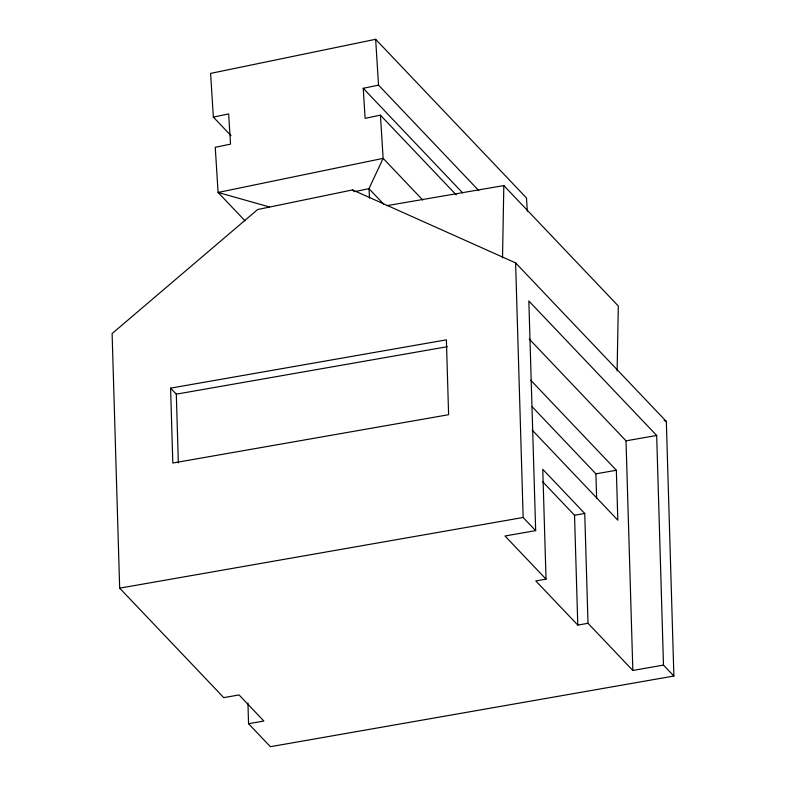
<?xml version="1.0" encoding="UTF-8"?>
<svg xmlns="http://www.w3.org/2000/svg" width="786" height="786" viewBox="0 0 786 786"><rect width="100%" height="100%" fill="white"/><g stroke="black" fill="none" stroke-linecap="round" stroke-linejoin="round"><path stroke-width="1.18" d="M502.519 257.837L503.826 185.575L387.056 205.627M617.128 370.913L618.297 306L503.826 185.575M527.318 211.228L526.482 197.964L375.649 39.3L210.609 73.403L213.35 117.094L231.045 135.713M213.35 117.094L228.647 113.931L230.544 144.133L215.246 147.296L218.086 192.462L245.045 220.827M456.253 194.938L380.424 115.169L365.117 118.332L363.23 88.297L378.538 85.134L478.802 190.615M248.543 723.719L270.394 746.7L673.887 676.029L666.332 421.443L515.606 262.897L352.531 189.927L257.67 209.528L112.113 333.559L119.669 588.154L223.745 697.624L239.062 694.942L263.87 721.027L248.543 723.719L247.934 703.038M355.753 191.401L368.958 188.679L383.136 158.359L380.424 115.169M170.591 388.137L446.389 339.837L448.61 414.713L172.812 463.023L170.591 388.137L176.31 394.159L178.353 462.905M176.31 394.159L447.273 346.705M529.312 339.1L626.02 440.828L656.674 435.464L663.482 665.094L673.887 676.029M532.112 406.716L595.916 473.83L616.342 470.254L617.825 520.175L532.201 430.099M119.669 588.154L523.162 517.483L535.659 530.629L505.005 535.993L546.034 579.144L535.816 580.933L577.789 625.086L588.007 623.298L632.838 670.458L663.482 665.094M542.635 481.71L574.537 515.262L584.745 513.474L588.007 623.298M269.431 206.964L218.086 192.462L383.136 158.359L422.74 200.017M664.091 420.441L666.332 421.443M363.23 88.297L462.659 192.894M656.674 435.464L528.84 300.999L535.659 530.629M384.118 204.615L368.958 188.679L369.548 198.013M352.531 189.927L354.211 191.696M530.717 380.178L616.342 470.254M584.745 513.474L542.772 469.321L546.034 579.144M375.649 39.3L378.538 85.134M626.02 440.828L632.838 670.458M595.916 473.83L596.633 498.177M574.537 515.262L577.789 625.086M515.606 262.897L523.162 517.483"/></g></svg>
